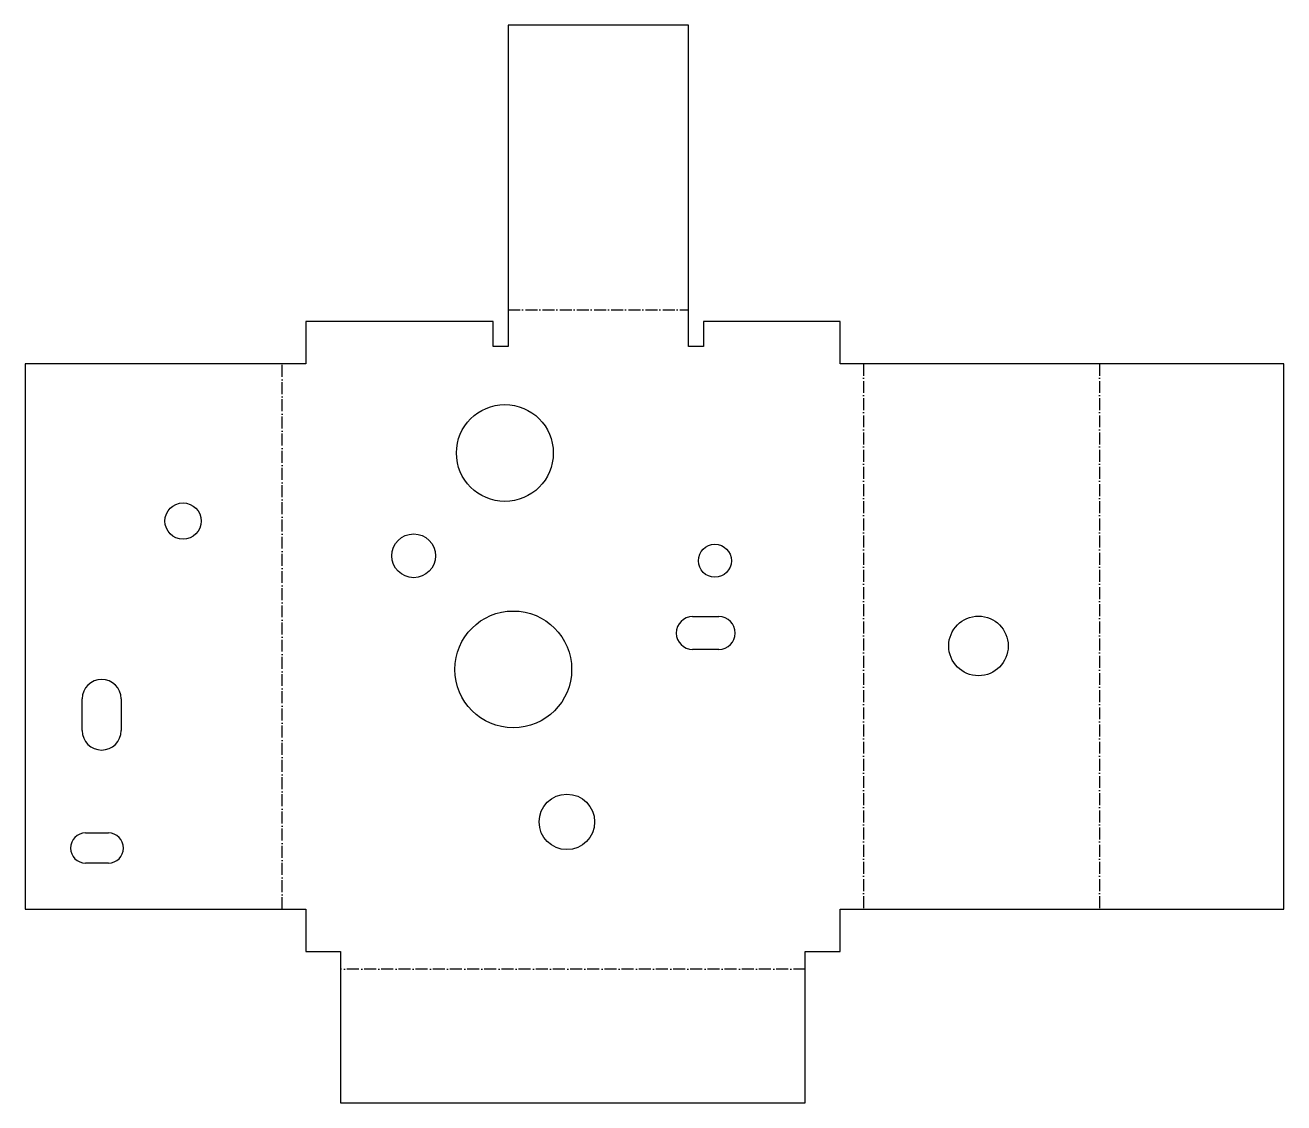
# Model space of a CAD drawing. Header units: millimetres. Extents: x -60 to 208, y -32 to 197.
import ezdxf

# ---------------------------------------------------------------- set-up
doc = ezdxf.new("R2010")
doc.units = ezdxf.units.MM
doc.linetypes.add('DASHDOT', pattern=[3.556, 2.54, -0.508, 0, -0.508])
doc.layers.add('BEND', color=7, linetype='Continuous')
doc.layers.add('CUT', color=7, linetype='Continuous')

msp = doc.modelspace()

# ---------------------------------------------------------------- linework, layer by layer
at = {"layer": 'BEND', "color": 1, "linetype": 'DASHDOT'}
for p, q in [((43.12, 136.61), (81.51, 136.61)), ((-5.03, 9), (-5.03, 125.1)), ((118.79, 125.1), (118.79, 9)), ((168.99, 125.1), (168.99, 9)), ((106.36, -3.77), (7.4, -3.77))]:
    msp.add_line(p, q, dxfattribs=at)
at = {"layer": 'CUT'}
for p, q in [((81.51, 197.2), (43.12, 197.2)), ((43.12, 197.2), (43.12, 128.8)), ((81.51, 128.8), (81.51, 197.2)), ((39.92, 134.1), (0, 134.1)), ((0, 134.1), (0, 125.1)), ((39.92, 128.8), (39.92, 134.1)), ((113.76, 134.1), (84.71, 134.1)), ((84.71, 134.1), (84.71, 128.8)), ((113.76, 125.1), (113.76, 134.1)), ((43.12, 128.8), (39.92, 128.8)), ((84.71, 128.8), (81.51, 128.8)), ((0, 125.1), (-59.74, 125.1)), ((-59.74, 125.1), (-59.74, 9)), ((208.25, 125.1), (113.76, 125.1)), ((208.25, 9), (208.25, 125.1)), ((82.38, 71.29), (87.96, 71.29)), ((87.96, 64.31), (82.38, 64.31)), ((-47.61, 47.04), (-47.61, 53.79)), ((-39.31, 53.79), (-39.31, 47.04)), ((-46.87, 25.25), (-42.02, 25.25)), ((-42.02, 18.82), (-46.87, 18.82)), ((-59.74, 9), (0, 9)), ((0, 9), (0, 0)), ((113.76, 0), (113.76, 9)), ((113.76, 9), (208.25, 9)), ((0, 0), (7.4, 0)), ((7.4, 0), (7.4, -32.21)), ((106.36, -32.21), (106.36, 0)), ((106.36, 0), (113.76, 0)), ((7.4, -32.21), (106.36, -32.21))]:
    msp.add_line(p, q, dxfattribs=at)
for centre, radius in [((42.4, 106.13), 10.31), ((-26.13, 91.65), 3.85), ((22.98, 84.24), 4.66), ((87.12, 83.19), 3.52), ((44.19, 60.06), 12.43), ((143.24, 65.05), 6.34), ((55.6, 27.6), 5.91)]:
    msp.add_circle(centre, radius, dxfattribs=at)
for centre, radius, start, end in [((82.38, 67.8), 3.49, 90, -90), ((87.96, 67.8), 3.49, -90, 90), ((-43.46, 53.79), 4.15, 0, 180), ((-43.46, 47.04), 4.15, 180, 0), ((-46.87, 22.03), 3.21, 90, -90), ((-42.02, 22.03), 3.21, -90, 90)]:
    msp.add_arc(centre, radius, start, end, dxfattribs=at)

doc.saveas('drawing.dxf')
